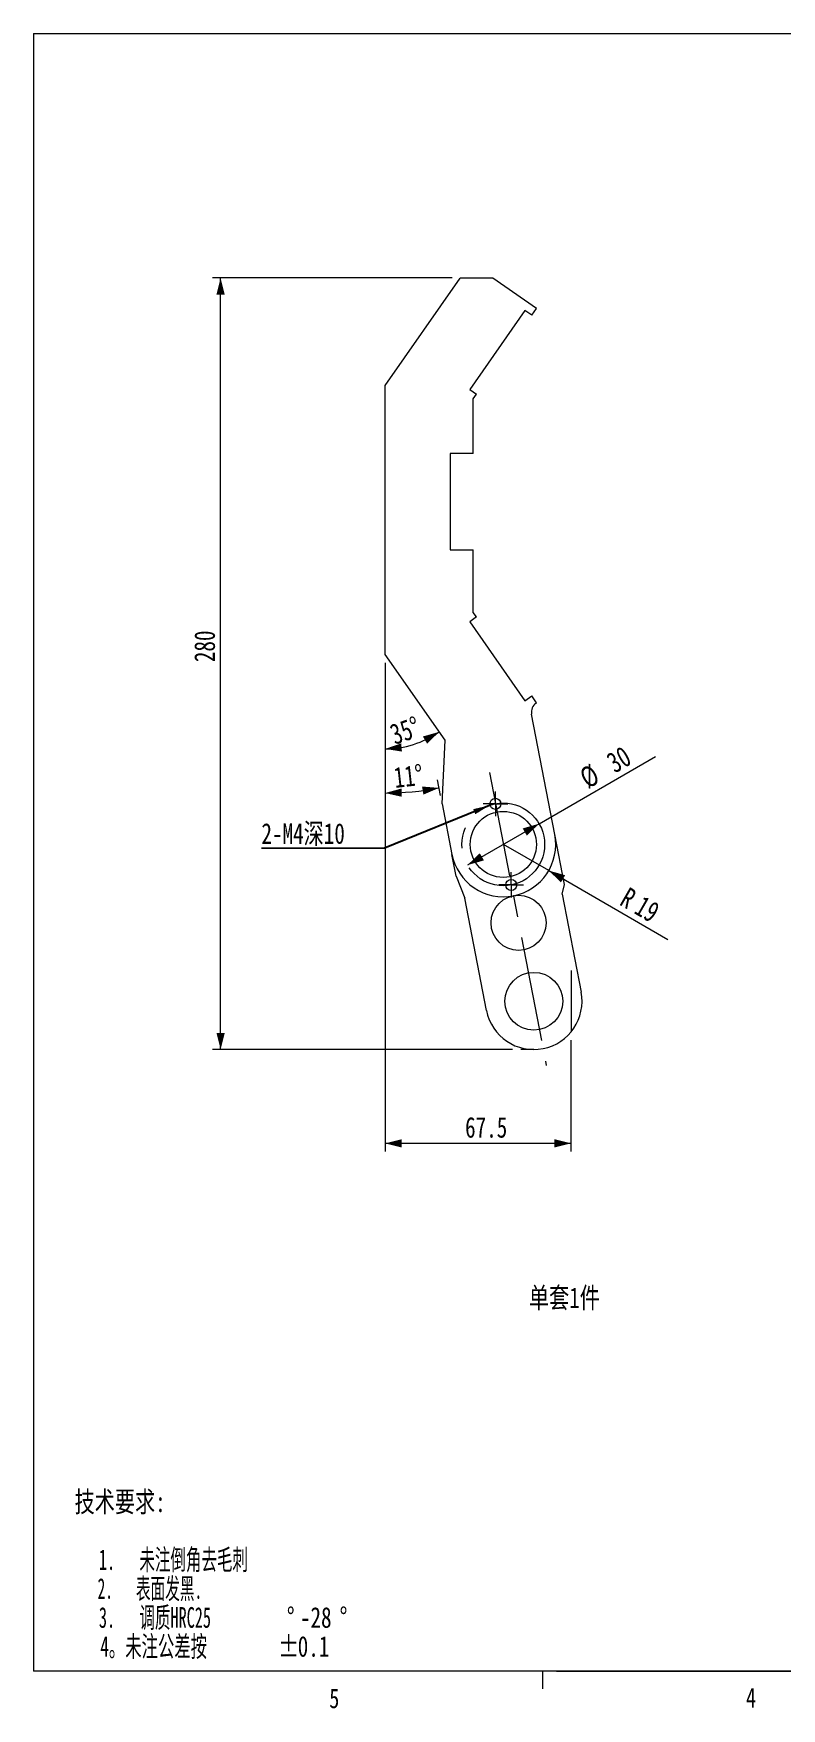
# Model space of a CAD drawing. Header units: millimetres. Extents: x 8 to 270, y 5 to 208.
# Drawn here: x 8.4 to 98.9, y 5.4 to 208.1 of the extents above; entities that cross this region are included whole.
import ezdxf

# ---------------------------------------------------------------- set-up
doc = ezdxf.new("R2010")
doc.units = ezdxf.units.MM
doc.linetypes.add('CENTERX2', pattern=[20.32, 12.7, -2.54, 2.54, -2.54])
doc.styles.add('SLDTEXTSTYLE0', font='TXT', dxfattribs={"width": 0.75})
doc.styles.add('SLDTEXTSTYLE1', font='TXT', dxfattribs={"width": 0.576923})
doc.styles.add('SLDTEXTSTYLE2', font='TXT', dxfattribs={"width": 0.545455})
doc.styles.add('SLDTEXTSTYLE3', font='TXT', dxfattribs={"width": 0.609375})
doc.dimstyles.new('SLDDIMSTYLE0', dxfattribs={"dimtxt": 2.5, "dimasz": 2, "dimexe": 0, "dimexo": 0.0625, "dimtad": 1, "dimtoh": 1, "dimlfac": 3, "dimzin": 12, "dimdsep": 46, "dimtxsty": 'SLDTEXTSTYLE0', "dimsah": 1, "dimcen": 0.09, "dimadec": 0, "dimazin": 0, "dimtfac": 1, "dimtmove": 0, "dimatfit": 3, "dimfxl": 1, "dimtolj": 1, "dimtzin": 12, "dimarcsym": 0})
doc.dimstyles.new('SLDDIMSTYLE1', dxfattribs={"dimtxt": 2.5, "dimasz": 2, "dimexe": 0, "dimexo": 0.0625, "dimtad": 1, "dimtoh": 1, "dimdec": 1, "dimlfac": 3, "dimzin": 12, "dimdsep": 46, "dimtxsty": 'SLDTEXTSTYLE0', "dimsah": 1, "dimcen": 0.09, "dimadec": 0, "dimazin": 0, "dimtfac": 1, "dimtdec": 1, "dimtofl": 0, "dimtmove": 0, "dimatfit": 3, "dimfxl": 1, "dimtolj": 1, "dimtzin": 12, "dimarcsym": 0})
doc.dimstyles.new('SLDDIMSTYLE2', dxfattribs={"dimtxt": 2.5, "dimasz": 2, "dimexe": 0, "dimexo": 0.0625, "dimtad": 1, "dimtoh": 1, "dimlfac": 3, "dimzin": 12, "dimdsep": 46, "dimtxsty": 'SLDTEXTSTYLE0', "dimsah": 1, "dimcen": 0.09, "dimadec": 0, "dimazin": 0, "dimtfac": 1, "dimtofl": 0, "dimtmove": 0, "dimatfit": 3, "dimfxl": 1, "dimtolj": 1, "dimtzin": 12, "dimarcsym": 0})
doc.dimstyles.new('SLDDIMSTYLE3', dxfattribs={"dimtxt": 2.5, "dimasz": 2, "dimexe": 0, "dimexo": 0.0625, "dimtad": 1, "dimtoh": 1, "dimlfac": 3, "dimzin": 12, "dimdsep": 46, "dimtxsty": 'SLDTEXTSTYLE0', "dimsah": 1, "dimcen": 0.09, "dimadec": 0, "dimazin": 0, "dimtfac": 1, "dimtofl": 0, "dimtmove": 0, "dimatfit": 3, "dimfxl": 1, "dimtolj": 1, "dimtzin": 12, "dimarcsym": 0})
doc.dimstyles.new('SLDDIMSTYLE4', dxfattribs={"dimtxt": 2.5, "dimasz": 2, "dimexe": 0, "dimexo": 0.0625, "dimtad": 1, "dimtoh": 1, "dimdec": 4, "dimlfac": 3, "dimzin": 12, "dimdsep": 46, "dimtxsty": 'SLDTEXTSTYLE0', "dimsah": 1, "dimcen": 0.09, "dimazin": 0, "dimtfac": 1, "dimtofl": 0, "dimtmove": 0, "dimatfit": 3, "dimfxl": 1, "dimtolj": 1, "dimtzin": 12, "dimarcsym": 0})
doc.dimstyles.new('SLDDIMSTYLE5', dxfattribs={"dimtxt": 2, "dimasz": 2, "dimexe": 0, "dimexo": 0.0625, "dimgap": 0.5, "dimtad": 0, "dimtih": 1, "dimtoh": 1, "dimdec": 0, "dimzin": 0, "dimdsep": 46, "dimtxsty": 'Standard', "dimsah": 1, "dimcen": 0.09, "dimadec": 0, "dimazin": 0, "dimtfac": 1, "dimtdec": 0, "dimtofl": 0, "dimtmove": 0, "dimatfit": 3, "dimfxl": 1, "dimtolj": 1, "dimtzin": 0, "dimarcsym": 0})

# ---------------------------------------------------------------- blocks, each defined once
blk = doc.blocks.new('SW_NOTE_0')
at = {"color": 0, "linetype": 'Continuous', "lineweight": 0, "char_height": 2.5, "attachment_point": 1}
for s, insert, style in [('技术要求:', (0, 3.19), 'SLDTEXTSTYLE0'), ('   1.   未注倒角去毛刺', (0, -3.81), 'SLDTEXTSTYLE1'), ('   2.   表面发黑.', (0, -7.31), 'SLDTEXTSTYLE2'), ('   3.   调质HRC25', (0, -10.81), 'SLDTEXTSTYLE1'), ('%%d', (25.68, -10.81), 'SLDTEXTSTYLE0'), ('-28', (27.27, -10.81), 'SLDTEXTSTYLE0'), ('%%d', (32.07, -10.81), 'SLDTEXTSTYLE0'), ('   4。未注公差按', (0, -14.31), 'SLDTEXTSTYLE3'), ('%%p', (24.62, -14.31), 'SLDTEXTSTYLE0'), ('0.1', (27, -14.31), 'SLDTEXTSTYLE0')]:
    blk.add_mtext(s, dxfattribs=dict(at, insert=insert, style=style))
blk = doc.blocks.new('*D3')
at = {"color": 7, "linetype": 'Continuous', "lineweight": 0}
for q in [(83.63, 120.6), (60.89, 107.48)]:
    blk.add_line((69.55, 112.48), q, dxfattribs=at)
for points in [[(69.55, 112.48), (67.57, 111.91), (68.07, 111.04)], [(60.89, 107.48), (62.88, 108.04), (62.38, 108.91)]]:
    blk.add_solid(points, dxfattribs=at)
at = {"color": 7, "linetype": 'Continuous', "lineweight": 0, "char_height": 2.5, "attachment_point": 1, "rotation": 30, "style": 'SLDTEXTSTYLE0'}
for s, insert in [('30', (77.46, 120.71)), ('%%c', (74.2, 118.83))]:
    blk.add_mtext(s, dxfattribs=dict(at, insert=insert))
blk = doc.blocks.new('*D4')
at = {"color": 7, "linetype": 'Continuous', "lineweight": 0}
for p, q in [((50.92, 131.96), (50.92, 72.81)), ((73.41, 86.31), (73.41, 72.81)), ((73.41, 73.81), (50.92, 73.81))]:
    blk.add_line(p, q, dxfattribs=at)
for points in [[(50.92, 73.81), (52.92, 73.31), (52.92, 74.31)], [(73.41, 73.81), (71.41, 74.31), (71.41, 73.31)]]:
    blk.add_solid(points, dxfattribs=at)
at = {"color": 7, "linetype": 'Continuous', "lineweight": 0, "insert": (60.6, 77), "char_height": 2.5, "attachment_point": 1, "style": 'SLDTEXTSTYLE0'}
blk.add_mtext('67.5', dxfattribs=at)
blk = doc.blocks.new('*D5')
at = {"color": 7, "linetype": 'Continuous', "lineweight": 0}
for p, q in [((59.02, 178.5), (30.02, 178.5)), ((31.02, 85.17), (31.02, 178.5)), ((66.35, 85.17), (30.02, 85.17))]:
    blk.add_line(p, q, dxfattribs=at)
for points in [[(31.02, 178.5), (30.52, 176.5), (31.52, 176.5)], [(31.02, 85.17), (31.52, 87.17), (30.52, 87.17)]]:
    blk.add_solid(points, dxfattribs=at)
at = {"color": 7, "linetype": 'Continuous', "lineweight": 0, "insert": (27.83, 132.03), "char_height": 2.5, "attachment_point": 1, "rotation": 90, "style": 'SLDTEXTSTYLE0'}
blk.add_mtext('280', dxfattribs=at)
blk = doc.blocks.new('*D6')
at = {"color": 7, "linetype": 'Continuous', "lineweight": 0}
for q in [(65.23, 109.98), (85.14, 98.49)]:
    blk.add_line((70.72, 106.81), q, dxfattribs=at)
blk.add_solid([(70.72, 106.81), (72.2, 105.38), (72.7, 106.25)], dxfattribs=at)
at = {"color": 7, "linetype": 'Continuous', "lineweight": 0, "char_height": 2.5, "attachment_point": 1, "rotation": 330, "style": 'SLDTEXTSTYLE0'}
for s, insert in [('R', (80.41, 104.89)), ('19', (82.16, 103.88))]:
    blk.add_mtext(s, dxfattribs=dict(at, insert=insert))
blk = doc.blocks.new('*D7')
at = {"color": 7, "linetype": 'Continuous', "lineweight": 0}
blk.add_line((50.92, 131.96), (50.92, 120.53), dxfattribs=at)
blk.add_arc((50.92, 132.96), 11.42, 270, 305, dxfattribs=at)
for points in [[(50.92, 121.53), (52.96, 121.21), (52.87, 122.2)], [(57.48, 123.6), (55.49, 123.03), (56, 122.16)]]:
    blk.add_solid(points, dxfattribs=at)
at = {"color": 7, "linetype": 'Continuous', "lineweight": 0, "insert": (51.27, 124.36), "char_height": 2.5, "attachment_point": 1, "rotation": 19.3059, "style": 'SLDTEXTSTYLE0'}
blk.add_mtext('35°', dxfattribs=at)
blk = doc.blocks.new('*D8')
at = {"color": 7, "linetype": 'Continuous', "lineweight": 0}
for p, q in [((50.92, 131.96), (50.92, 115.19)), ((57.62, 115.88), (57.25, 117.8))]:
    blk.add_line(p, q, dxfattribs=at)
blk.add_arc((50.92, 150.36), 34.17, 270, 281, dxfattribs=at)
for points in [[(50.92, 116.19), (52.94, 115.74), (52.91, 116.74)], [(57.44, 116.81), (55.39, 116.98), (55.55, 116)]]:
    blk.add_solid(points, dxfattribs=at)
at = {"color": 7, "linetype": 'Continuous', "lineweight": 0, "insert": (51.85, 119.29), "char_height": 2.5, "attachment_point": 1, "rotation": 6.3465, "style": 'SLDTEXTSTYLE0'}
blk.add_mtext('11°', dxfattribs=at)
blk = doc.blocks.new('SW_NOTE_2')
at = {"color": 0, "linetype": 'Continuous', "lineweight": 0}
for p, q in [((-14.89, 0), (0, 0)), ((0, 0), (-14.89, 0)), ((-14.89, 0), (0, 0)), ((0, 0), (-14.89, 0)), ((-14.89, 0), (0, 0)), ((0, 0), (-14.89, 0))]:
    blk.add_line(p, q, dxfattribs=at)
at = {"color": 0, "linetype": 'Continuous', "lineweight": 0, "insert": (-14.89, 3.02), "char_height": 2.5, "attachment_point": 1, "style": 'SLDTEXTSTYLE0'}
blk.add_mtext('2-M4深10', dxfattribs=at)
blk = doc.blocks.new('SW_CENTERMARKSYMBOL_0')
at = {"color": 0, "linetype": 'Continuous', "lineweight": 0}
for p, q in [((-0.83, 0), (-1.5, 0)), ((0, 0), (-0.83, 0)), ((0, 0.83), (0, 1.54)), ((0, 0), (0, 0.83)), ((0, 0), (0, -0.83)), ((0, 0), (0.83, 0)), ((0.83, 0), (1.5, 0)), ((0, -0.83), (0, -1.5))]:
    blk.add_line(p, q, dxfattribs=at)
blk = doc.blocks.new('SW_CENTERMARKSYMBOL_1')
at = {"color": 0, "linetype": 'Continuous', "lineweight": 0}
for p, q in [((-0.83, 0), (-1.5, 0)), ((0, 0), (-0.83, 0)), ((0, 0.83), (0, 1.5)), ((0, 0), (0, 0.83)), ((0, 0), (0, -0.83)), ((0, 0), (0.83, 0)), ((0.83, 0), (1.5, 0)), ((0, -0.83), (0, -1.5))]:
    blk.add_line(p, q, dxfattribs=at)

msp = doc.modelspace()

# ---------------------------------------------------------------- linework, layer by layer
at = {"color": 7, "linetype": 'Continuous', "lineweight": 0}
for p, q in [((8.380146, 208.078659), (270.000146, 208.078659)), ((8.380146, 208.078659), (8.380146, 9.958659)), ((73.413067, 94.71101), (73.413067, 87.312451)), ((68.913067, 85.165834), (67.349762, 85.165834)), ((270.000146, 9.958659), (8.380146, 9.958659)), ((69.968796, 9.958659), (69.968796, 7.804759)), ((71.654278, 9.958659), (166.480025, 9.958659))]:
    msp.add_line(p, q, dxfattribs=at)
at = {"color": 7, "linetype": 'Continuous', "lineweight": 15}
for p, q in [((50.923383, 165.506384), (60.021027, 178.499167)), ((63.967161, 178.499167), (60.021027, 178.499167)), ((69.237735, 174.808671), (63.967161, 178.499167)), ((67.845007, 174.563096), (61.153281, 165.006322)), ((68.664159, 173.989519), (67.845007, 174.563096)), ((68.664159, 173.989519), (69.237735, 174.808671)), ((50.923383, 132.957209), (50.923383, 165.506384)), ((61.153281, 165.006322), (61.972433, 164.432745)), ((61.590049, 163.886644), (61.972433, 164.432745)), ((61.590049, 157.285349), (61.590049, 163.886644)), ((61.590049, 157.285349), (58.790049, 157.285349)), ((58.790049, 157.285349), (58.790049, 145.618682)), ((58.790049, 145.618682), (61.590049, 145.618682)), ((61.590049, 138.041963), (61.590049, 145.618682)), ((61.972433, 137.495862), (61.590049, 138.041963)), ((61.972433, 137.495862), (61.153281, 136.922285)), ((61.153281, 136.922285), (67.845007, 127.365511)), ((58.181566, 122.591449), (50.923383, 132.957209)), ((67.845007, 127.365511), (68.664159, 127.939088)), ((69.237735, 127.119936), (68.664159, 127.939088)), ((71.452635, 111.180042), (68.641377, 125.738541)), ((69.237735, 127.119936), (69.185758, 127.083541)), ((57.815321, 114.900115), (58.181566, 122.591449)), ((57.815321, 114.900115), (59.007121, 108.768836)), ((72.624199, 105.112928), (71.452635, 111.180042)), ((59.515945, 106.151163), (59.007121, 108.768836)), ((59.515945, 106.151163), (60.547825, 103.463025)), ((63.186909, 89.886115), (60.547825, 103.463025)), ((66.442634, 103.76228), (66.432551, 103.76032)), ((72.336466, 103.958893), (72.624199, 105.112928)), ((72.336466, 103.958893), (74.639226, 92.11222))]:
    msp.add_line(p, q, dxfattribs=at)
at = {"color": 7, "linetype": 'CENTERX2', "lineweight": 0}
msp.add_line((63.536409, 118.65968), (70.424196, 83.225083), dxfattribs=at)
at = {"color": 7, "linetype": 'Continuous', "lineweight": 15}
for centre, radius in [((64.270049, 114.885429), 0.666667), ((65.224094, 109.977293), 4), ((66.178139, 105.069157), 0.666667), ((67.068581, 100.48823), 3.333333), ((68.913067, 90.999167), 3.5)]:
    msp.add_circle(centre, radius, dxfattribs=at)
at = {"color": 7, "linetype": 'CENTERX2', "lineweight": 0}
msp.add_circle((65.224094, 109.977293), 5, dxfattribs=at)
at = {"color": 7, "linetype": 'Continuous', "lineweight": 15}
for centre, radius, start, end in [((69.950526, 125.991338), 1.333333, 125, 190.92934063), ((65.234177, 109.979253), 6.333333, 281, 10.92934063), ((65.224094, 109.977293), 6.333333, 191, 281), ((68.913067, 90.999167), 5.833333, 191, 11)]:
    msp.add_arc(centre, radius, start, end, dxfattribs=at)

# ---------------------------------------------------------------- block references
at = {"color": 7, "linetype": 'Continuous', "lineweight": 0}
for name, p in [('SW_CENTERMARKSYMBOL_1', (64.270049, 114.885429)), ('SW_NOTE_2', (50.851387, 109.524522)), ('SW_CENTERMARKSYMBOL_0', (66.178139, 105.069157)), ('SW_NOTE_0', (13.349677, 28.515768))]:
    msp.add_blockref(name, p, dxfattribs=at)

# ---------------------------------------------------------------- texts
at = {"color": 7, "linetype": 'Continuous', "lineweight": 0, "attachment_point": 1, "style": 'SLDTEXTSTYLE0'}
for s, insert, char_height in [('单套1件', (68.320979, 56.387613), 2.5), ('5', (44.16529, 7.860977), 2.38125), ('4', (94.584528, 7.940666), 2.38125)]:
    msp.add_mtext(s, dxfattribs=dict(at, insert=insert, char_height=char_height))

# ---------------------------------------------------------------- dimensions: what is measured, and where the dimension line sits
at = {"color": 7, "linetype": 'Continuous', "lineweight": 0}
dim = msp.add_linear_dim(base=(31.019129, 178.499167), p1=(67.349762, 85.165834), p2=(60.021027, 178.499167), angle=90, dimstyle='SLDDIMSTYLE2', dxfattribs=at)
dim.commit()
dim.dimension.update_dxf_attribs({"geometry": '*D5', "text_midpoint": (31.019129, 134.795631), "dimtype": 160})
for base, line1, line2, picture, middle in [((52.661366, 121.665347), ((58.181566, 122.591449), (50.923383, 132.957209)), ((50.923383, 165.506384), (50.923383, 132.957209)), '*D7', (54.358895, 122.061155)), ((52.562785, 116.225624), ((50.923383, 132.957209), (50.923383, 165.506384)), ((59.007121, 108.768836), (57.815321, 114.900115)), '*D8', (54.198412, 116.343584))]:
    dim = msp.add_angular_dim_2l(base=base, line1=line1, line2=line2, dimstyle='SLDDIMSTYLE4', dxfattribs=at)
    dim.commit()
    dim.dimension.update_dxf_attribs({"geometry": picture, "text_midpoint": middle, "dimtype": 162})
dim = msp.add_linear_dim(base=(50.923383, 73.810236), p1=(73.413067, 87.312451), p2=(50.923383, 132.957209), dimstyle='SLDDIMSTYLE1', dxfattribs=at)
dim.commit()
dim.dimension.update_dxf_attribs({"geometry": '*D4', "text_midpoint": (63.832338, 73.810236), "dimtype": 160})
dim = msp.add_diameter_dim_2p(p1=(69.554221, 112.477293), p2=(60.893967, 107.477293), dimstyle='SLDDIMSTYLE0', dxfattribs=at)
dim.commit()
dim.dimension.update_dxf_attribs({"geometry": '*D3', "text_midpoint": (79.125518, 118.003288), "dimtype": 163})
dim = msp.add_radius_dim(center=(65.234177, 109.979253), mpoint=(70.719005, 106.812586), dimstyle='SLDDIMSTYLE3', dxfattribs=at)
dim.commit()
dim.dimension.update_dxf_attribs({"geometry": '*D6', "text_midpoint": (81.382176, 100.656217), "dimtype": 164})

# ---------------------------------------------------------------- leaders
msp.add_leader([(63.561557, 114.692796), (50.851387, 109.524522)], dimstyle='SLDDIMSTYLE5', dxfattribs=at)

doc.saveas('drawing.dxf')
